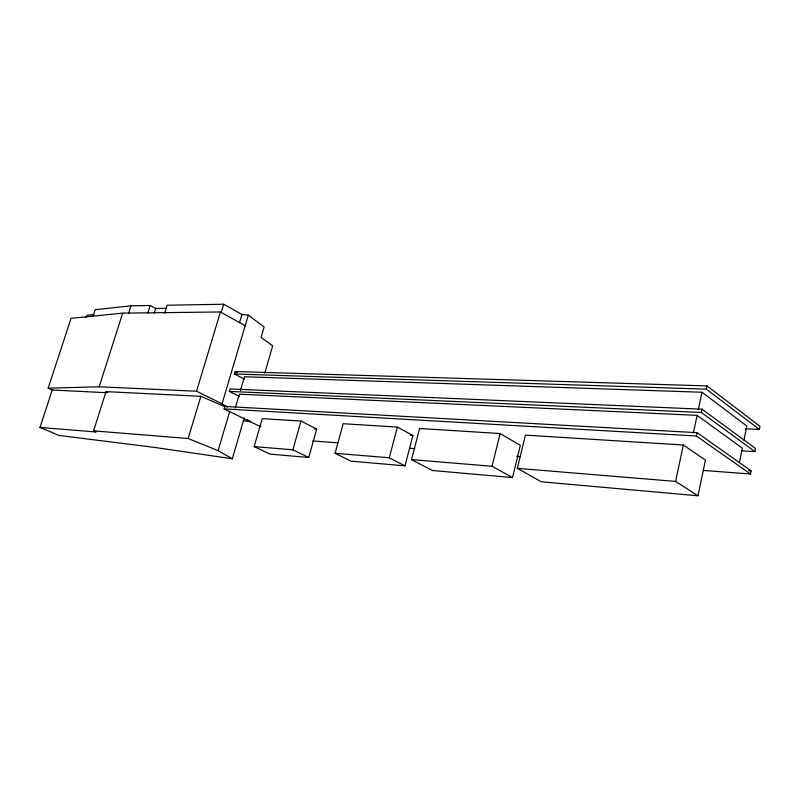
<?xml version="1.0" encoding="UTF-8"?>
<svg xmlns="http://www.w3.org/2000/svg" width="800" height="800" viewBox="0 0 800 800"><rect width="100%" height="100%" fill="white"/><g stroke="black" fill="none" stroke-linecap="round" stroke-linejoin="round"><path stroke-width="1.2" d="M703.21 470.42L750.46 473.99L751.09 470.83L697.11 432.68L224.87 406.44L224.14 408.91L260.9 426.89M741.23 450.77L754.94 451.65L755.56 448.51L702.07 409.19L230.04 388.94L229.32 391.4L239.28 396.41M745.68 428.76L759.38 429.47L760 426.37L706.99 385.89L235.19 371.54L234.47 373.99L244.36 379.11M739.41 462.54L742.33 448.15L697.1 415.37L239.34 394.17L235.25 408.06M743.92 440.27L746.82 426L701.99 392.25L244.45 376.75L240.4 390.56M697.99 495.77L705.44 460.12L683.35 445.01L525.4 435.12L517.38 468.35L541.24 481.78L697.99 495.77L675.59 481.41L517.38 468.35M693.35 433.03L697.1 415.37M698.28 409.77L701.99 392.25M750.46 473.99L696.4 436.01L697.11 432.68M754.94 451.65L701.37 412.48L702.07 409.19M759.38 429.47L706.3 389.16L706.99 385.89M675.59 481.41L683.35 445.01M512.53 477.57L520.32 445.36L500.1 433.53L419.62 428.49L411.52 459.61L432.38 470.5L512.53 477.57L492.05 466.26L411.52 459.61M492.05 466.26L500.1 433.53M404.98 465.85L412.9 435.52L397.39 427.1L343.19 423.71L335.09 453.3L350.9 461.15L404.98 465.85L389.28 457.77L335.09 453.3M389.28 457.77L397.39 427.1M308.76 457.49L316.68 429.04L300.98 421.07L262.23 418.64L254.16 446.61L270.05 454.13L308.76 457.49L292.89 449.81L254.16 446.61M292.89 449.81L300.98 421.07M264.76 373.12L272.67 345.88L261.08 337.37L264.13 326.96L248.33 315.13L241.95 314.48L223.72 304.23L167.14 305.22L164.66 313.18M106.14 392.7L52.25 390.01L40 427.43L59.01 435.45L153.97 447.35L232.33 458.78L244.31 417.72M232.33 458.78L218.12 450.67L229.7 411.39M239.51 322.69L241.95 314.48M227.27 407.05L222.05 403.78L248.33 315.13M220.44 311.96L122.67 313.14L71.06 318.34L48.15 388.17L99.17 386.79L196.53 391.23L220.44 311.96L245.19 325.72M221.21 312.53L223.72 304.23M200.84 396.3L106.03 391.64L93.57 430.87L188.15 438.5L200.84 396.3L224.71 406.57M154.32 312.96L155.72 308.48L166.64 308.32M147.69 313.38L150.16 305.51L155.72 308.48M128.53 313.6L131 305.85L150.16 305.51M99.17 386.79L122.67 313.14M86.08 317.62L86.85 315.27L93.86 314.55M93.1 316.1L95.18 309.69L131 305.85M234.47 373.99L706.3 389.16M229.32 391.4L701.37 412.48M224.14 408.91L696.4 436.01M314.26 428.88L316.68 429.04M410.44 435.35L412.9 435.52M748.6 470.65L751.09 470.83M312.76 440.95L337.63 442.82M409.75 448.27L414.72 448.64M516.69 456.34L520.42 456.62M40 427.43L96.16 432L93.57 430.87M243.32 420.76L250.65 421.69L247.48 419.7M188.15 438.5L218.12 450.67M48.15 388.17L52.25 390.01M106.03 391.64L107.74 392.43M196.53 391.23L222.05 403.78M235.19 371.54L237.39 372.69"/></g></svg>
